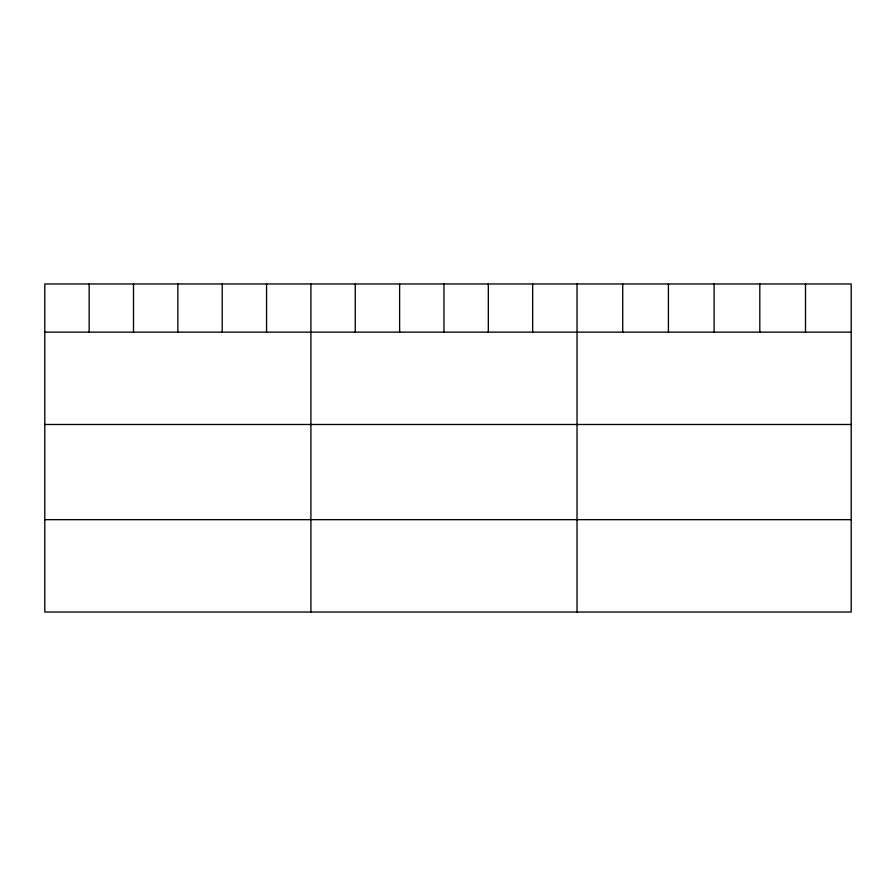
<?xml version="1.0" encoding="UTF-8"?>
<svg xmlns="http://www.w3.org/2000/svg" width="896" height="896" viewBox="0 0 896 896"><rect width="100%" height="100%" fill="white"/><g stroke="black" fill="none" stroke-linecap="round" stroke-linejoin="round"><path stroke-width="1.34" d="M851.2 332.125L851.2 612.024L44.8 612.024L44.8 283.976L851.2 283.976L851.2 332.125L44.8 332.125M44.8 424.491L851.2 424.491M44.8 519.658L851.2 519.658M805.504 283.976L805.504 332.125M759.808 283.976L759.808 332.125M714.112 283.976L714.112 332.125M668.416 283.976L668.416 332.125M622.72 283.976L622.72 332.125M577.024 283.976L577.024 612.024M532.672 283.976L532.672 332.125M488.32 283.976L488.32 332.125M443.968 283.976L443.968 332.125M399.616 283.976L399.616 332.125M355.264 283.976L355.264 332.125M310.912 283.976L310.912 612.024M266.56 283.976L266.56 332.125M222.208 283.976L222.208 332.125M177.856 283.976L177.856 332.125M133.504 283.976L133.504 332.125M89.152 283.976L89.152 332.125"/></g></svg>
